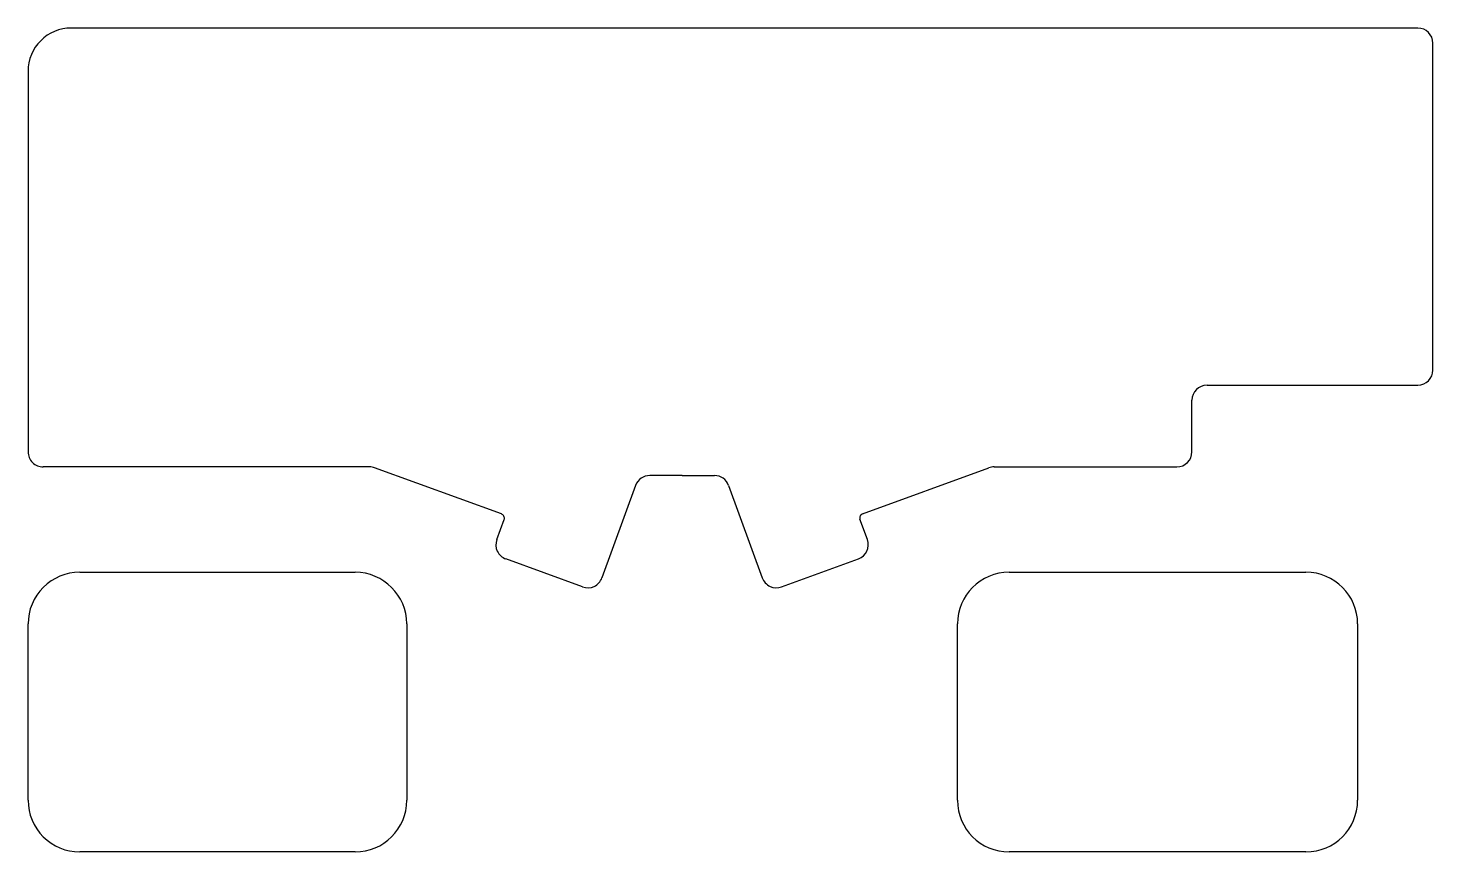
# Model space of a CAD drawing. Extents: x -14 to 312, y -179 to 13.
import ezdxf

# ---------------------------------------------------------------- set-up
doc = ezdxf.new("R2010")
doc.units = 0
doc.layers.add('BLACK', color=7, linetype='CONTINUOUS')

msp = doc.modelspace()

# ---------------------------------------------------------------- linework, layer by layer
at = {"layer": 'BLACK', "linetype": 'CONTINUOUS'}
for p, q in [((308.75, 13), (-4.25, 13)), ((312.25, -66.5), (312.25, 9.5)), ((-14.25, 3), (-14.25, -85.5)), ((259.75, -70), (308.75, -70)), ((256.25, -85.5), (256.25, -73.5)), ((65.099364, -89), (-10.75, -89)), ((95.791265, -99.94631), (66.296461, -89.211054)), ((137.75, -91), (130.231007, -91)), ((137.75, -91), (145.268993, -91)), ((179.694113, -99.906136), (209.07854, -89.211054)), ((210.275637, -89), (252.75, -89)), ((126.942081, -93.302929), (119.117588, -114.800496)), ((148.557919, -93.302929), (156.382412, -114.800496)), ((180.814399, -105.90789), (179.096435, -101.187835)), ((94.685601, -105.90789), (96.388942, -101.22801)), ((114.631614, -116.892286), (96.777398, -110.393868)), ((160.868386, -116.892286), (178.722602, -110.393868)), ((-2.25, -113.5), (61.75, -113.5)), ((213.75, -113.5), (282.75, -113.5)), ((-14.25, -166.5), (-14.25, -125.5)), ((73.75, -125.5), (73.75, -166.5)), ((201.75, -166.5), (201.75, -125.5)), ((294.75, -125.5), (294.75, -166.5)), ((61.75, -178.5), (-2.25, -178.5)), ((282.75, -178.5), (213.75, -178.5))]:
    msp.add_line(p, q, dxfattribs=at)
at = {"layer": 'BLACK'}
for centre, radius, start, end in [((-4.250001, 3.000001), 9.999999, -270.00000573, -179.99999427), ((308.75, 9.5), 3.5, 0, 90), ((308.75, -66.5), 3.5, -90, 0), ((259.75, -73.5), 3.5, 90, 180), ((-10.750001, -85.500001), 3.499999, -180.00001637, -89.99998363), ((252.75, -85.5), 3.5, -90, 0), ((65.0996, -92.4991), 3.4991, 69.99830548, 90.00386437), ((130.231, -94.5), 3.499995, 89.99988541, 159.99996337), ((145.269, -94.5), 3.5, 20.00003663, 90.00011459), ((210.2754, -92.4992), 3.499197, 89.99611937, 110.00111906), ((95.4493, -100.886), 0.999979, -20.00044588, 70.00291764), ((180.0361, -100.8458), 0.999979, -250.00122364, -159.99865882), ((97.9744, -107.105), 3.499924, -200.00130848, -109.99926073), ((177.5255, -107.105), 3.49999, -69.99920094, 20.00074855), ((-2.250002, -125.499998), 11.999998, -270.00000955, -179.99999045), ((61.75, -125.5), 12, 0, 90), ((213.75, -125.5), 12, 90, 180), ((282.75, -125.5), 12, 0, 90), ((115.8288, -113.6035), 3.499847, -110.0025504, -19.99961635), ((159.6712, -113.6036), 3.499816, -160.00192203, -69.99688961), ((-2.250002, -166.500002), 11.999998, -180.00000955, -89.99999045), ((61.75, -166.5), 12, -90, 0), ((213.75, -166.5), 12, -180, -90), ((282.75, -166.5), 12, -90, 0)]:
    msp.add_arc(centre, radius, start, end, dxfattribs=at)

doc.saveas('drawing.dxf')
